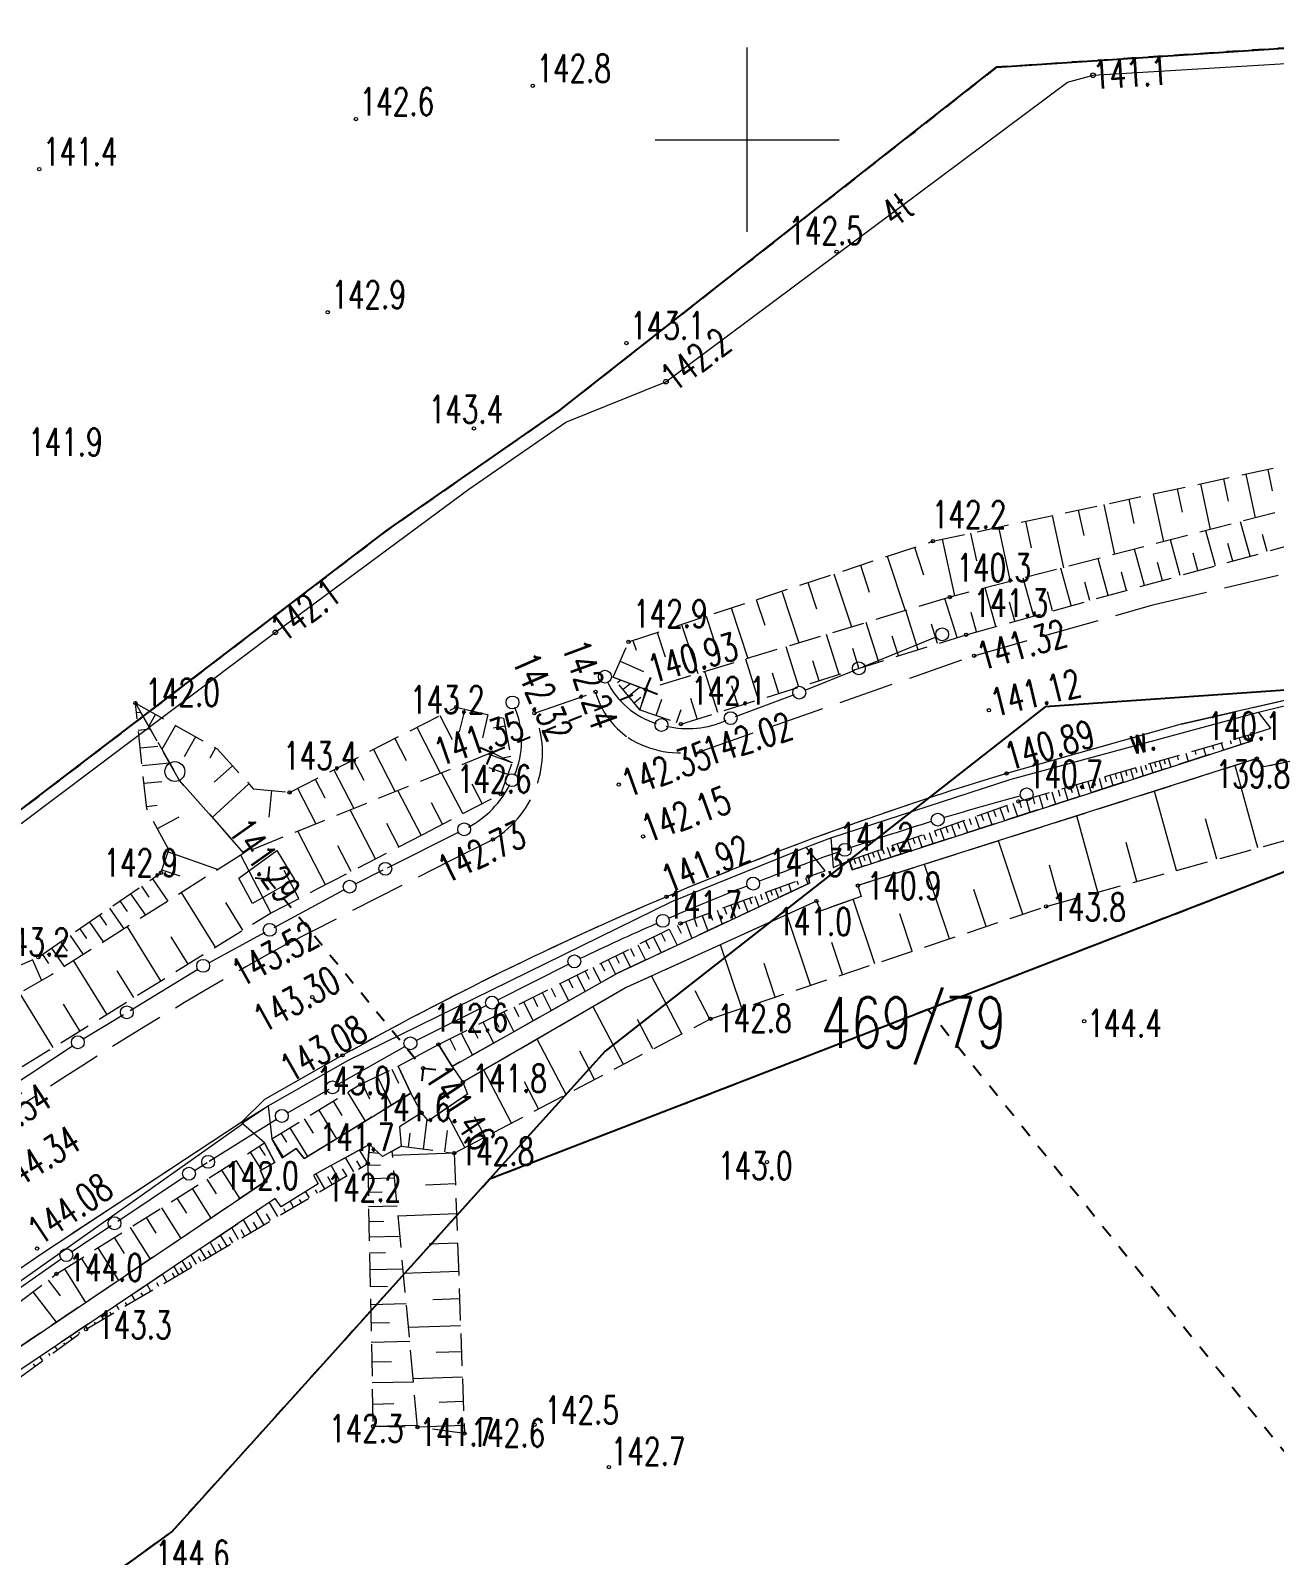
# Model space of a CAD drawing. Header units: metres. Extents: x 7583802 to 7586368, y 5958992 to 5960558.
# Drawn here: x 7585461.1 to 7585528.6, y 5960023.1 to 5960105.9 of the extents above; entities that cross this region are included whole.
import ezdxf
from ezdxf.enums import TextEntityAlignment as Align

# ---------------------------------------------------------------- set-up
doc = ezdxf.new("R2010")
doc.units = ezdxf.units.M
for name, pattern in [('1', [0]), ('2', [3, 2, -1]), ('3_1', [0]), ('3_BUBZ02', [2.45, 1.75, -0.7]), ('3_BUBZ02G', [2.45, 1.75, -0.7]), ('3_BUIB12_02', [0]), ('3_BUIB12_03', [0]), ('3_KTJZ01', [4, 3, -1]), ('3_PTRW02', [0]), ('4_1', [0]), ('4_SUPT_01', [0]), ('4_SUUS30_02', [0]), ('GUZ', [1.4, 0.7, -0.7])]:
    doc.linetypes.add(name, pattern=pattern)
doc.layers.get('0').update_dxf_attribs({"color": 250, "linetype": 'CONTINUOUS', "lineweight": 100})
for name, color, linetype, lineweight in [('1000_L_1', 7, '1', 18), ('BUBZ_L_1', 7, '3_BUBZ02', 18), ('BUIB_L_10', 7, '3_BUIB12_02', 18), ('BUIB_L_4', 7, 'CONTINUOUS', 25), ('DZIALKI-G_L_0', 7, '1', 25), ('DZIALKI_N_T_0', 7, 'CONTINUOUS', 25), ('KONTURY_L_0', 114, '2', 25), ('KTJZ_L_0', 7, '3_KTJZ01', 18), ('KTOK_L_0', 7, 'CONTINUOUS', 18), ('PTRW_E_T_0', 7, 'CONTINUOUS', 15), ('PTRW_L_1', 7, 'CONTINUOUS', 18), ('RTPW_T_0', 7, 'CONTINUOUS', 15), ('RTPW_T_1', 7, 'CONTINUOUS', 15), ('SUPT_E_T_0', 30, 'CONTINUOUS', 15), ('SUPT_L_0', 30, '4_SUPT_01', 18), ('SUTT_T_0', 30, 'CONTINUOUS', 18), ('SUUK_L_7', 7, '4_1', 18)]:
    doc.layers.add(name, color=color, linetype=linetype, lineweight=lineweight)
doc.styles.get("Standard").update_dxf_attribs({"font": 'Simplex.SHX', "width": 0.75})

# ---------------------------------------------------------------- blocks, each defined once
blk = doc.blocks.new('3_RTPW02')
at = {"linetype": 'CONTINUOUS'}
blk.add_circle((0, 0), 0.09, dxfattribs=at)
blk = doc.blocks.new('3_RTPW01')
at = {"linetype": 'CONTINUOUS'}
blk.add_circle((0, 0), 0.09, dxfattribs=at)
blk = doc.blocks.new('4_SUPS01_07')
at = {"linetype": 'CONTINUOUS'}
blk.add_circle((0, 0), 0.125, dxfattribs=at)

msp = doc.modelspace()

# ---------------------------------------------------------------- linework, layer by layer
at = {"layer": '1000_L_1', "linetype": '1'}
for p, q in [((7585500, 5960095), (7585500, 5960105)), ((7585495, 5960100), (7585505, 5960100))]:
    msp.add_line(p, q, dxfattribs=at)
at = {"layer": 'BUBZ_L_1', "linetype": '3_BUBZ02G'}
for p, q in [((7585510.09, 5960078.2), (7585530.66, 5960082.61)), ((7585511.89, 5960073.12), (7585531.57, 5960078.56)), ((7585493.56, 5960072.73), (7585510.09, 5960078.2)), ((7585492.72, 5960070.82), (7585493.56, 5960072.73)), ((7585496.41, 5960068.27), (7585511.89, 5960073.12)), ((7585494.17, 5960069.05), (7585492.72, 5960070.82)), ((7585467.4, 5960063.68), (7585466.79, 5960069.41)), ((7585466.79, 5960069.41), (7585471.22, 5960066.92)), ((7585475.16, 5960064.56), (7585484.21, 5960069.19)), ((7585484.21, 5960069.19), (7585486.78, 5960068.58)), ((7585486.78, 5960068.58), (7585487.24, 5960066.17)), ((7585494.17, 5960069.05), (7585496.41, 5960068.27)), ((7585514.73, 5960064.07), (7585527.41, 5960067.72)), ((7585471.22, 5960066.92), (7585473.19, 5960064.76)), ((7585486.62, 5960064.47), (7585487.24, 5960066.17)), ((7585473.19, 5960064.76), (7585475.16, 5960064.56)), ((7585482.388, 5960062.28), (7585486.62, 5960064.47)), ((7585468.61, 5960061.44), (7585467.4, 5960063.68)), ((7585505.55, 5960060.86), (7585514.73, 5960064.07)), ((7585516.23, 5960058.37), (7585534.66, 5960063.45)), ((7585476.699, 5960059.335), (7585482.388, 5960062.28)), ((7585468.17, 5960060.19), (7585468.61, 5960061.44)), ((7585461.52, 5960055.61), (7585468.17, 5960060.19)), ((7585474.12, 5960058), (7585476.699, 5960059.335)), ((7585496.38, 5960057.44), (7585503.34, 5960059.99)), ((7585456.48, 5960047.1), (7585474.12, 5960058)), ((7585498.02, 5960052.27), (7585516.23, 5960058.37)), ((7585483.24, 5960050.87), (7585496.38, 5960057.44)), ((7585452.91, 5960051.81), (7585461.52, 5960055.61)), ((7585484.1, 5960044.97), (7585498.02, 5960052.27)), ((7585479, 5960048.7), (7585481.06, 5960049.69)), ((7585474.19, 5960045.74), (7585479, 5960048.7)), ((7585462.5, 5960038.41), (7585473.8, 5960045.52)), ((7585479.49, 5960045.43), (7585479.4, 5960044.4)), ((7585481.21, 5960045.35), (7585484.1, 5960044.97)), ((7585464.11, 5960035.41), (7585479.4, 5960044.4)), ((7585479.4, 5960044.4), (7585479.69, 5960030.14)), ((7585484.1, 5960044.97), (7585484.65, 5960029.75)), ((7585446.67, 5960026.36), (7585462.5, 5960038.41)), ((7585448.45, 5960024), (7585464.11, 5960035.41))]:
    msp.add_line(p, q, dxfattribs=at)
at = {"layer": 'BUBZ_L_1', "linetype": '3_1'}
for p, q in [((7585527.073, 5960081.841), (7585527.583, 5960079.459)), ((7585528.263, 5960082.096), (7585528.513, 5960080.931)), ((7585523.342, 5960081.041), (7585523.615, 5960079.771)), ((7585524.613, 5960081.313), (7585525.146, 5960078.827)), ((7585525.856, 5960081.58), (7585526.117, 5960080.363)), ((7585519.364, 5960080.188), (7585519.945, 5960077.479)), ((7585520.719, 5960080.479), (7585521.003, 5960079.153)), ((7585522.045, 5960080.763), (7585522.601, 5960078.167)), ((7585515.121, 5960079.279), (7585515.431, 5960077.834)), ((7585516.566, 5960079.588), (7585517.172, 5960076.76)), ((7585517.98, 5960079.892), (7585518.277, 5960078.507)), ((7585527.305, 5960077.381), (7585526.788, 5960079.253)), ((7585512.137, 5960078.639), (7585512.46, 5960077.131)), ((7585513.645, 5960078.962), (7585514.278, 5960076.01)), ((7585525.426, 5960076.862), (7585524.9, 5960078.763)), ((7585528.233, 5960077.638), (7585527.977, 5960078.566)), ((7585509.087, 5960077.868), (7585509.581, 5960076.374)), ((7585510.596, 5960078.308), (7585511.256, 5960075.226)), ((7585521.576, 5960075.797), (7585521.033, 5960077.761)), ((7585523.516, 5960076.334), (7585522.982, 5960078.266)), ((7585524.475, 5960076.599), (7585524.21, 5960077.557)), ((7585526.369, 5960077.122), (7585526.108, 5960078.066)), ((7585506.153, 5960076.897), (7585506.635, 5960075.439)), ((7585507.611, 5960077.38), (7585508.587, 5960074.427)), ((7585517.601, 5960074.699), (7585517.041, 5960076.726)), ((7585519.605, 5960075.252), (7585519.053, 5960077.248)), ((7585522.55, 5960076.067), (7585522.281, 5960077.041)), ((7585503.29, 5960075.95), (7585503.761, 5960074.527)), ((7585504.712, 5960076.421), (7585505.666, 5960073.54)), ((7585515.566, 5960074.136), (7585514.997, 5960076.196)), ((7585518.607, 5960074.977), (7585518.329, 5960075.982)), ((7585520.594, 5960075.526), (7585520.321, 5960076.516)), ((7585500.497, 5960075.026), (7585500.956, 5960073.638)), ((7585501.885, 5960075.485), (7585502.815, 5960072.675)), ((7585511.401, 5960072.967), (7585510.739, 5960075.081)), ((7585513.498, 5960073.564), (7585512.919, 5960075.658)), ((7585516.588, 5960074.419), (7585516.305, 5960075.44)), ((7585499.126, 5960074.572), (7585500.033, 5960071.83)), ((7585509.283, 5960072.303), (7585508.614, 5960074.436)), ((7585512.451, 5960073.275), (7585512.16, 5960074.33)), ((7585514.536, 5960073.851), (7585514.249, 5960074.89)), ((7585496.435, 5960073.681), (7585497.32, 5960071.006)), ((7585497.772, 5960074.124), (7585498.22, 5960072.77)), ((7585507.145, 5960071.633), (7585506.471, 5960073.785)), ((7585510.344, 5960072.636), (7585510.012, 5960073.697)), ((7585493.797, 5960072.808), (7585493.973, 5960072.276)), ((7585495.113, 5960073.244), (7585495.551, 5960071.923)), ((7585504.989, 5960070.958), (7585504.309, 5960073.128)), ((7585508.216, 5960071.969), (7585507.881, 5960073.04)), ((7585500.619, 5960069.589), (7585499.927, 5960071.798)), ((7585502.814, 5960070.276), (7585502.128, 5960072.466)), ((7585506.07, 5960071.296), (7585505.731, 5960072.377)), ((7585493.102, 5960071.689), (7585494.372, 5960071.131)), ((7585498.405, 5960068.895), (7585497.707, 5960071.124)), ((7585501.719, 5960069.933), (7585501.374, 5960071.033)), ((7585503.904, 5960070.618), (7585503.562, 5960071.708)), ((7585492.963, 5960070.523), (7585493.135, 5960070.664)), ((7585493.265, 5960070.155), (7585493.633, 5960070.457)), ((7585493.566, 5960069.787), (7585494.164, 5960070.276)), ((7585494.18, 5960069.046), (7585494.572, 5960070.172)), ((7585499.515, 5960069.243), (7585499.167, 5960070.352)), ((7585493.868, 5960069.418), (7585494.237, 5960069.72)), ((7585495.066, 5960068.738), (7585495.374, 5960069.624)), ((7585497.291, 5960068.546), (7585496.94, 5960069.665)), ((7585466.845, 5960068.893), (7585467.071, 5960068.917)), ((7585467.875, 5960068.8), (7585467.509, 5960068.147)), ((7585483.322, 5960068.736), (7585483.989, 5960067.431)), ((7585484.665, 5960069.082), (7585484.372, 5960067.847)), ((7585485.93, 5960068.782), (7585485.63, 5960067.517)), ((7585496.174, 5960068.352), (7585496.423, 5960069.065)), ((7585466.947, 5960067.932), (7585467.592, 5960068.001)), ((7585468.961, 5960068.19), (7585468.227, 5960066.885)), ((7585470.046, 5960067.58), (7585469.436, 5960066.494)), ((7585482.069, 5960068.095), (7585483.351, 5960065.589)), ((7585486.86, 5960068.161), (7585486.213, 5960068.038)), ((7585527.188, 5960067.656), (7585527.237, 5960067.486)), ((7585467.05, 5960066.971), (7585468.01, 5960067.074)), ((7585471.132, 5960066.97), (7585470.823, 5960066.421)), ((7585479.72, 5960066.893), (7585480.896, 5960064.594)), ((7585480.869, 5960067.481), (7585481.483, 5960066.281)), ((7585524.305, 5960066.826), (7585524.367, 5960066.611)), ((7585524.786, 5960066.965), (7585524.905, 5960066.549)), ((7585525.266, 5960067.103), (7585525.324, 5960066.903)), ((7585525.747, 5960067.241), (7585525.857, 5960066.856)), ((7585526.227, 5960067.379), (7585526.28, 5960067.195)), ((7585526.708, 5960067.518), (7585526.81, 5960067.163)), ((7585467.152, 5960066.011), (7585468.634, 5960066.169)), ((7585472.051, 5960066.009), (7585471.06, 5960065.106)), ((7585478.619, 5960066.33), (7585479.182, 5960065.229)), ((7585487.24, 5960066.17), (7585485.947, 5960066.642)), ((7585487.176, 5960066.504), (7585486.738, 5960066.421)), ((7585521.355, 5960065.977), (7585521.505, 5960065.454)), ((7585521.616, 5960066.052), (7585521.69, 5960065.795)), ((7585521.874, 5960066.126), (7585522.02, 5960065.62)), ((7585522.127, 5960066.199), (7585522.199, 5960065.95)), ((7585522.377, 5960066.271), (7585522.518, 5960065.78)), ((7585522.622, 5960066.342), (7585522.692, 5960066.1)), ((7585522.864, 5960066.411), (7585523.001, 5960065.936)), ((7585523.344, 5960066.55), (7585523.41, 5960066.319)), ((7585523.825, 5960066.688), (7585523.953, 5960066.243)), ((7585527.736, 5960061.542), (7585526.503, 5960066.016)), ((7585467.254, 5960065.05), (7585468.215, 5960065.153)), ((7585476.555, 5960065.274), (7585477.071, 5960064.264)), ((7585477.565, 5960065.79), (7585478.644, 5960063.681)), ((7585484.561, 5960063.404), (7585483.416, 5960065.616)), ((7585487.004, 5960065.523), (7585486, 5960065.89)), ((7585518.497, 5960065.154), (7585518.674, 5960064.541)), ((7585518.804, 5960065.243), (7585518.891, 5960064.941)), ((7585519.106, 5960065.33), (7585519.277, 5960064.736)), ((7585519.403, 5960065.415), (7585519.487, 5960065.123)), ((7585519.695, 5960065.499), (7585519.861, 5960064.924)), ((7585519.983, 5960065.582), (7585520.064, 5960065.299)), ((7585520.266, 5960065.664), (7585520.426, 5960065.106)), ((7585520.545, 5960065.744), (7585520.624, 5960065.469)), ((7585520.819, 5960065.823), (7585520.974, 5960065.283)), ((7585521.089, 5960065.9), (7585521.165, 5960065.635)), ((7585472.954, 5960065.019), (7585470.958, 5960063.198)), ((7585474.185, 5960064.659), (7585474.038, 5960063.207)), ((7585475.587, 5960064.779), (7585476.577, 5960062.844)), ((7585482.298, 5960062.233), (7585481.045, 5960064.655)), ((7585485.618, 5960063.951), (7585485.071, 5960065.008)), ((7585486.638, 5960064.519), (7585486.512, 5960064.565)), ((7585515.507, 5960064.294), (7585515.609, 5960063.94)), ((7585515.861, 5960064.396), (7585516.061, 5960063.699)), ((7585516.209, 5960064.496), (7585516.308, 5960064.153)), ((7585516.552, 5960064.594), (7585516.746, 5960063.92)), ((7585516.889, 5960064.691), (7585516.985, 5960064.36)), ((7585517.221, 5960064.787), (7585517.409, 5960064.134)), ((7585517.548, 5960064.881), (7585517.64, 5960064.56)), ((7585517.869, 5960064.974), (7585518.051, 5960064.341)), ((7585518.186, 5960065.065), (7585518.275, 5960064.753)), ((7585523.306, 5960060.32), (7585522.12, 5960064.621)), ((7585467.388, 5960063.795), (7585467.97, 5960063.857)), ((7585479.82, 5960060.951), (7585478.448, 5960063.602)), ((7585483.455, 5960062.832), (7585482.856, 5960063.989)), ((7585513.046, 5960063.481), (7585513.283, 5960062.804)), ((7585513.385, 5960063.6), (7585513.505, 5960063.257)), ((7585513.728, 5960063.72), (7585513.971, 5960063.025)), ((7585514.075, 5960063.841), (7585514.198, 5960063.49)), ((7585514.426, 5960063.964), (7585514.675, 5960063.252)), ((7585514.783, 5960064.085), (7585514.888, 5960063.72)), ((7585515.148, 5960064.19), (7585515.355, 5960063.472)), ((7585467.986, 5960062.596), (7585469.172, 5960063.236)), ((7585481.087, 5960061.606), (7585480.432, 5960062.873)), ((7585510.788, 5960062.692), (7585510.897, 5960062.381)), ((7585511.099, 5960062.8), (7585511.319, 5960062.171)), ((7585511.414, 5960062.91), (7585511.525, 5960062.592)), ((7585511.732, 5960063.022), (7585511.958, 5960062.377)), ((7585512.055, 5960063.135), (7585512.169, 5960062.808)), ((7585512.381, 5960063.249), (7585512.612, 5960062.588)), ((7585512.712, 5960063.364), (7585512.829, 5960063.03)), ((7585519.047, 5960059.146), (7585517.907, 5960063.281)), ((7585525.499, 5960060.925), (7585524.895, 5960063.118)), ((7585477.107, 5960059.546), (7585475.605, 5960062.45)), ((7585508.434, 5960061.868), (7585508.532, 5960061.586)), ((7585508.715, 5960061.967), (7585508.915, 5960061.396)), ((7585509.001, 5960062.067), (7585509.102, 5960061.778)), ((7585509.29, 5960062.168), (7585509.494, 5960061.583)), ((7585509.582, 5960062.27), (7585509.686, 5960061.974)), ((7585509.878, 5960062.373), (7585510.088, 5960061.774)), ((7585510.178, 5960062.478), (7585510.284, 5960062.175)), ((7585510.481, 5960062.584), (7585510.696, 5960061.97)), ((7585514.973, 5960057.949), (7585513.641, 5960061.924)), ((7585521.155, 5960059.728), (7585520.574, 5960061.836)), ((7585468.571, 5960061.328), (7585471.273, 5960060.377)), ((7585474.137, 5960058.009), (7585472.507, 5960061.157)), ((7585478.495, 5960060.264), (7585477.777, 5960061.652)), ((7585505.796, 5960060.946), (7585505.884, 5960060.697)), ((7585506.046, 5960061.033), (7585506.222, 5960060.528)), ((7585506.298, 5960061.122), (7585506.388, 5960060.866)), ((7585506.554, 5960061.211), (7585506.735, 5960060.694)), ((7585506.813, 5960061.302), (7585506.904, 5960061.04)), ((7585507.075, 5960061.393), (7585507.26, 5960060.863)), ((7585507.34, 5960061.486), (7585507.434, 5960061.217)), ((7585507.608, 5960061.58), (7585507.798, 5960061.036)), ((7585507.88, 5960061.675), (7585507.976, 5960061.4)), ((7585508.155, 5960061.771), (7585508.35, 5960061.214)), ((7585468.23, 5960060.359), (7585469.198, 5960060.018)), ((7585475.656, 5960058.795), (7585474.87, 5960060.314)), ((7585505.55, 5960060.86), (7585505.722, 5960060.367)), ((7585510.983, 5960056.612), (7585509.63, 5960060.648)), ((7585516.979, 5960058.577), (7585516.42, 5960060.604)), ((7585467.111, 5960059.461), (7585467.523, 5960058.863)), ((7585467.709, 5960059.872), (7585468.548, 5960058.654)), ((7585501.524, 5960059.325), (7585501.704, 5960058.835)), ((7585501.769, 5960059.414), (7585501.855, 5960059.18)), ((7585502.239, 5960059.586), (7585502.395, 5960059.159)), ((7585502.708, 5960059.758), (7585502.779, 5960059.565)), ((7585503.177, 5960059.93), (7585503.304, 5960059.585)), ((7585465.951, 5960058.662), (7585466.347, 5960058.087)), ((7585466.525, 5960059.057), (7585467.332, 5960057.886)), ((7585471.134, 5960056.155), (7585469.297, 5960059.128)), ((7585472.628, 5960057.078), (7585471.705, 5960058.572)), ((7585499.468, 5960058.571), (7585499.59, 5960058.237)), ((7585499.802, 5960058.694), (7585500.037, 5960058.054)), ((7585500.122, 5960058.811), (7585500.234, 5960058.505)), ((7585500.428, 5960058.923), (7585500.642, 5960058.338)), ((7585500.72, 5960059.03), (7585500.823, 5960058.75)), ((7585501, 5960059.133), (7585501.197, 5960058.597)), ((7585501.268, 5960059.231), (7585501.362, 5960058.975)), ((7585506.931, 5960055.255), (7585505.758, 5960058.755)), ((7585512.985, 5960057.283), (7585512.315, 5960059.286)), ((7585464.835, 5960057.893), (7585465.215, 5960057.34)), ((7585465.387, 5960058.274), (7585466.164, 5960057.147)), ((7585497.117, 5960057.71), (7585497.277, 5960057.273)), ((7585497.553, 5960057.87), (7585497.859, 5960057.035)), ((7585497.971, 5960058.023), (7585498.117, 5960057.623)), ((7585498.371, 5960058.169), (7585498.651, 5960057.405)), ((7585498.753, 5960058.309), (7585498.887, 5960057.944)), ((7585499.118, 5960058.443), (7585499.374, 5960057.744)), ((7585503.45, 5960054.089), (7585502.162, 5960057.933)), ((7585508.964, 5960055.936), (7585508.283, 5960057.97)), ((7585463.762, 5960057.154), (7585464.128, 5960056.622)), ((7585464.293, 5960057.52), (7585465.039, 5960056.436)), ((7585468.169, 5960054.323), (7585466.351, 5960057.265)), ((7585495.336, 5960056.918), (7585495.551, 5960056.486)), ((7585495.767, 5960057.134), (7585496.204, 5960056.259)), ((7585496.204, 5960057.352), (7585496.426, 5960056.909)), ((7585496.66, 5960057.543), (7585496.995, 5960056.63)), ((7585462.228, 5960056.098), (7585462.919, 5960055.095)), ((7585462.729, 5960056.443), (7585463.081, 5960055.932)), ((7585463.24, 5960056.795), (7585463.958, 5960055.753)), ((7585469.648, 5960055.237), (7585468.734, 5960056.715)), ((7585493.663, 5960056.082), (7585493.868, 5960055.672)), ((7585494.073, 5960056.287), (7585494.489, 5960055.456)), ((7585494.489, 5960056.494), (7585494.699, 5960056.074)), ((7585494.909, 5960056.705), (7585495.336, 5960055.853)), ((7585499.706, 5960052.835), (7585498.549, 5960056.289)), ((7585505.181, 5960054.669), (7585504.601, 5960056.4)), ((7585461.201, 5960055.469), (7585461.695, 5960054.349)), ((7585461.737, 5960055.759), (7585462.075, 5960055.268)), ((7585465.234, 5960052.509), (7585463.435, 5960055.422)), ((7585492.051, 5960055.276), (7585492.255, 5960054.867)), ((7585492.46, 5960055.48), (7585492.859, 5960054.683)), ((7585492.859, 5960055.679), (7585493.058, 5960055.28)), ((7585493.258, 5960055.879), (7585493.663, 5960055.069)), ((7585501.528, 5960053.445), (7585500.918, 5960055.267)), ((7585466.698, 5960053.414), (7585465.793, 5960054.877)), ((7585490.307, 5960054.403), (7585490.533, 5960053.951)), ((7585490.76, 5960054.63), (7585491.201, 5960053.747)), ((7585491.201, 5960054.851), (7585491.416, 5960054.42)), ((7585491.632, 5960055.066), (7585492.051, 5960054.227)), ((7585496.455, 5960051.449), (7585494.81, 5960054.588)), ((7585462.325, 5960050.712), (7585460.505, 5960053.657)), ((7585488.877, 5960053.689), (7585489.366, 5960052.711)), ((7585489.366, 5960053.933), (7585489.604, 5960053.456)), ((7585489.842, 5960054.171), (7585490.307, 5960053.242)), ((7585497.982, 5960052.25), (7585497.181, 5960053.776)), ((7585463.778, 5960051.61), (7585462.88, 5960053.063)), ((7585487.333, 5960052.917), (7585487.597, 5960052.389)), ((7585487.861, 5960053.181), (7585488.376, 5960052.152)), ((7585488.376, 5960053.438), (7585488.626, 5960052.936)), ((7585493.284, 5960049.787), (7585491.64, 5960052.922)), ((7585485.667, 5960052.083), (7585486.237, 5960050.944)), ((7585486.237, 5960052.368), (7585486.514, 5960051.813)), ((7585486.792, 5960052.646), (7585487.333, 5960051.563)), ((7585494.886, 5960050.627), (7585494.046, 5960052.228)), ((7585483.868, 5960051.184), (7585484.176, 5960050.569)), ((7585484.483, 5960051.492), (7585485.083, 5960050.292)), ((7585485.083, 5960051.791), (7585485.375, 5960051.207)), ((7585490.183, 5960048.16), (7585488.608, 5960051.163)), ((7585491.717, 5960048.964), (7585490.912, 5960050.499)), ((7585480.71, 5960049.522), (7585481.069, 5960048.775)), ((7585487.212, 5960046.602), (7585485.704, 5960049.478)), ((7585479.093, 5960048.745), (7585479.492, 5960047.916)), ((7585479.923, 5960049.144), (7585480.679, 5960047.57)), ((7585488.681, 5960047.373), (7585487.911, 5960048.842)), ((7585477.522, 5960047.79), (7585478.004, 5960047.007)), ((7585478.305, 5960048.272), (7585479.269, 5960046.705)), ((7585476.74, 5960047.309), (7585477.702, 5960045.744)), ((7585484.676, 5960045.272), (7585483.723, 5960047.09)), ((7585485.774, 5960045.848), (7585485.198, 5960046.946)), ((7585474.688, 5960046.046), (7585474.989, 5960045.557)), ((7585475.177, 5960046.347), (7585476.138, 5960044.785)), ((7585475.958, 5960046.828), (7585476.439, 5960046.046)), ((7585481.612, 5960045.297), (7585481.712, 5960046.06)), ((7585482.422, 5960045.191), (7585482.636, 5960046.812)), ((7585483.584, 5960045.038), (7585483.736, 5960046.199)), ((7585473.511, 5960045.338), (7585473.825, 5960044.839)), ((7585474.19, 5960045.74), (7585474.802, 5960044.745)), ((7585479.488, 5960045.404), (7585479.522, 5960045.401)), ((7585472.251, 5960044.545), (7585472.736, 5960043.774)), ((7585473.022, 5960045.03), (7585473.637, 5960044.053)), ((7585478.651, 5960043.96), (7585478.199, 5960044.727)), ((7585479.028, 5960044.182), (7585478.806, 5960044.559)), ((7585479.4, 5960044.4), (7585478.963, 5960045.143)), ((7585479.454, 5960045.019), (7585480.006, 5960044.971)), ((7585484.1, 5960044.97), (7585480.751, 5960044.849)), ((7585471.468, 5960044.053), (7585472.453, 5960042.487)), ((7585477.077, 5960043.034), (7585476.595, 5960043.854)), ((7585477.48, 5960043.271), (7585477.243, 5960043.674)), ((7585477.877, 5960043.504), (7585477.41, 5960044.298)), ((7585478.267, 5960043.734), (7585478.038, 5960044.124)), ((7585479.402, 5960044.324), (7585480.099, 5960044.338)), ((7585479.416, 5960043.6), (7585480.864, 5960043.63)), ((7585469.865, 5960043.044), (7585470.881, 5960041.429)), ((7585470.673, 5960043.552), (7585471.173, 5960042.757)), ((7585476.236, 5960042.54), (7585476.032, 5960042.888)), ((7585476.667, 5960042.793), (7585476.562, 5960042.973)), ((7585479.432, 5960042.85), (7585480.182, 5960042.865)), ((7585484.161, 5960043.296), (7585482.533, 5960043.237)), ((7585468.212, 5960042.004), (7585469.26, 5960040.339)), ((7585469.045, 5960042.528), (7585469.561, 5960041.708)), ((7585474.512, 5960041.526), (7585474.064, 5960042.288)), ((7585474.943, 5960041.78), (7585474.85, 5960041.938)), ((7585475.374, 5960042.033), (7585475.182, 5960042.36)), ((7585475.805, 5960042.286), (7585475.706, 5960042.455)), ((7585479.447, 5960042.071), (7585481.004, 5960042.103)), ((7585467.367, 5960041.472), (7585467.899, 5960040.626)), ((7585473.055, 5960040.67), (7585472.659, 5960041.344)), ((7585473.403, 5960040.874), (7585473.199, 5960041.222)), ((7585473.762, 5960041.085), (7585473.34, 5960041.802)), ((7585474.131, 5960041.302), (7585473.914, 5960041.672)), ((7585479.464, 5960041.264), (7585480.271, 5960041.281)), ((7585484.219, 5960041.668), (7585481.055, 5960041.554)), ((7585465.635, 5960040.383), (7585466.184, 5960039.511)), ((7585466.508, 5960040.932), (7585467.589, 5960039.214)), ((7585471.765, 5960039.911), (7585471.413, 5960040.509)), ((7585472.073, 5960040.092), (7585471.892, 5960040.4)), ((7585472.391, 5960040.279), (7585472.017, 5960040.914)), ((7585472.718, 5960040.471), (7585472.525, 5960040.799)), ((7585479.481, 5960040.427), (7585481.155, 5960040.461)), ((7585464.75, 5960039.825), (7585465.864, 5960038.054)), ((7585470.1, 5960038.932), (7585469.807, 5960039.43)), ((7585470.622, 5960039.239), (7585470.31, 5960039.768)), ((7585470.894, 5960039.399), (7585470.734, 5960039.672)), ((7585471.176, 5960039.564), (7585470.845, 5960040.127)), ((7585471.466, 5960039.735), (7585471.295, 5960040.025)), ((7585479.498, 5960039.559), (7585480.367, 5960039.576)), ((7585484.277, 5960040.086), (7585482.738, 5960040.03)), ((7585462.936, 5960038.684), (7585464.086, 5960036.857)), ((7585463.85, 5960039.259), (7585464.416, 5960038.36)), ((7585469.147, 5960038.371), (7585468.887, 5960038.813)), ((7585469.374, 5960038.505), (7585469.24, 5960038.733)), ((7585469.609, 5960038.643), (7585469.333, 5960039.112)), ((7585469.851, 5960038.785), (7585469.708, 5960039.027)), ((7585470.357, 5960039.083), (7585470.206, 5960039.34)), ((7585479.517, 5960038.658), (7585481.318, 5960038.695)), ((7585462.057, 5960038.073), (7585462.706, 5960037.219)), ((7585467.633, 5960037.481), (7585467.426, 5960037.832)), ((7585468.064, 5960037.735), (7585467.953, 5960037.923)), ((7585468.495, 5960037.988), (7585468.258, 5960038.391)), ((7585468.926, 5960038.242), (7585468.8, 5960038.456)), ((7585484.332, 5960038.547), (7585481.341, 5960038.439)), ((7585461.228, 5960037.441), (7585462.49, 5960035.783)), ((7585466.771, 5960036.974), (7585466.595, 5960037.274)), ((7585467.202, 5960037.228), (7585467.106, 5960037.391)), ((7585479.536, 5960037.724), (7585480.47, 5960037.743)), ((7585484.386, 5960037.052), (7585482.932, 5960036.999)), ((7585465.047, 5960035.961), (7585464.931, 5960036.158)), ((7585465.478, 5960036.214), (7585465.412, 5960036.325)), ((7585465.909, 5960036.468), (7585465.763, 5960036.716)), ((7585466.34, 5960036.721), (7585466.259, 5960036.858)), ((7585479.555, 5960036.755), (7585481.493, 5960036.795)), ((7585464.185, 5960035.454), (7585464.099, 5960035.599)), ((7585464.616, 5960035.707), (7585464.565, 5960035.793)), ((7585479.576, 5960035.751), (7585480.58, 5960035.771)), ((7585484.439, 5960035.598), (7585481.612, 5960035.496)), ((7585462.564, 5960034.283), (7585462.424, 5960034.475)), ((7585462.968, 5960034.578), (7585462.904, 5960034.666)), ((7585463.372, 5960034.872), (7585463.255, 5960035.032)), ((7585463.776, 5960035.167), (7585463.723, 5960035.239)), ((7585479.597, 5960034.709), (7585481.681, 5960034.751)), ((7585461.755, 5960033.694), (7585461.593, 5960033.917)), ((7585462.159, 5960033.989), (7585462.084, 5960034.092)), ((7585479.619, 5960033.628), (7585480.7, 5960033.65)), ((7585484.49, 5960034.185), (7585483.116, 5960034.135)), ((7585461.351, 5960033.4), (7585461.264, 5960033.519)), ((7585484.539, 5960032.811), (7585481.868, 5960032.715)), ((7585479.642, 5960032.508), (7585481.883, 5960032.553)), ((7585479.665, 5960031.345), (7585480.828, 5960031.369)), ((7585484.588, 5960031.476), (7585483.289, 5960031.429)), ((7585479.69, 5960030.14), (7585482.101, 5960030.189)), ((7585484.635, 5960030.178), (7585482.132, 5960030.087))]:
    msp.add_line(p, q, dxfattribs=at)
at = {"layer": 'BUBZ_L_1', "linetype": '3_BUBZ02'}
for p, q in [((7585531.02, 5960080.35), (7585511, 5960075.16)), ((7585531.02, 5960080.35), (7585511, 5960075.16)), ((7585511, 5960075.16), (7585494.5, 5960070.15)), ((7585511, 5960075.16), (7585494.5, 5960070.15)), ((7585492.72, 5960070.82), (7585494.5, 5960070.15)), ((7585494.5, 5960070.15), (7585492.72, 5960070.82)), ((7585494.5, 5960070.15), (7585494.17, 5960069.05)), ((7585494.5, 5960070.15), (7585494.17, 5960069.05)), ((7585466.79, 5960069.41), (7585469.18, 5960065.21)), ((7585469.18, 5960065.21), (7585466.79, 5960069.41)), ((7585527.41, 5960067.72), (7585527.42, 5960067.36)), ((7585527.42, 5960067.36), (7585505.7, 5960060.36)), ((7585486.14, 5960066.72), (7585472.67, 5960061.26)), ((7585486.14, 5960066.72), (7585472.67, 5960061.26)), ((7585487.24, 5960066.17), (7585486.14, 5960066.72)), ((7585487.24, 5960066.17), (7585486.14, 5960066.72)), ((7585527.68, 5960066.39), (7585506.02, 5960059.5)), ((7585528.06, 5960065.94), (7585527.68, 5960066.39)), ((7585530.09, 5960066.36), (7585528.06, 5960065.94)), ((7585469.18, 5960065.21), (7585472.67, 5960061.26)), ((7585472.67, 5960061.26), (7585469.18, 5960065.21)), ((7585472.67, 5960061.26), (7585462.23, 5960054.66)), ((7585472.67, 5960061.26), (7585462.23, 5960054.66)), ((7585505.7, 5960060.36), (7585505.55, 5960060.86)), ((7585503.38, 5960059.62), (7585492.96, 5960054.74)), ((7585503.34, 5960059.99), (7585503.38, 5960059.62)), ((7585506.02, 5960059.5), (7585506.19, 5960058.91)), ((7585503.76, 5960058.66), (7585493.43, 5960053.96)), ((7585504.02, 5960058.13), (7585503.76, 5960058.66)), ((7585506.19, 5960058.91), (7585504.02, 5960058.13)), ((7585462.23, 5960054.66), (7585454.3, 5960050.05)), ((7585462.23, 5960054.66), (7585454.3, 5960050.05)), ((7585492.96, 5960054.74), (7585483.98, 5960049.67)), ((7585493.43, 5960053.96), (7585484.57, 5960048.82)), ((7585483.98, 5960049.67), (7585483.24, 5960050.87)), ((7585481.06, 5960049.69), (7585481.74, 5960048.22)), ((7585484.57, 5960048.82), (7585484.82, 5960048.18)), ((7585481.74, 5960048.22), (7585475.95, 5960044.67)), ((7585484.82, 5960048.18), (7585482.71, 5960046.73)), ((7585482.33, 5960047.15), (7585481.13, 5960046.39)), ((7585482.71, 5960046.73), (7585482.33, 5960047.15)), ((7585481.13, 5960046.39), (7585481.21, 5960045.35)), ((7585473.8, 5960045.52), (7585474.35, 5960044.46)), ((7585474.75, 5960044.71), (7585474.19, 5960045.74)), ((7585475.52, 5960045.22), (7585474.75, 5960044.71)), ((7585475.95, 5960044.67), (7585475.52, 5960045.22)), ((7585479.49, 5960045.43), (7585476.46, 5960043.78)), ((7585479.4, 5960044.4), (7585479.49, 5960045.43)), ((7585480.21, 5960044.79), (7585479.49, 5960045.43)), ((7585480.73, 5960045.08), (7585481.21, 5960045.35)), ((7585481.21, 5960045.35), (7585484.1, 5960044.97)), ((7585474.35, 5960044.46), (7585473.58, 5960044.02)), ((7585480.73, 5960045.08), (7585480.21, 5960044.79)), ((7585482.11, 5960030.09), (7585480.73, 5960045.08)), ((7585482.11, 5960030.09), (7585480.73, 5960045.08)), ((7585473.58, 5960044.02), (7585473.84, 5960043.42)), ((7585476.46, 5960043.78), (7585476.71, 5960043.31)), ((7585473.84, 5960043.42), (7585445.23, 5960024.17)), ((7585476.71, 5960043.31), (7585474.7, 5960042.06)), ((7585474.38, 5960042.5), (7585445.91, 5960023.39)), ((7585474.7, 5960042.06), (7585474.38, 5960042.5)), ((7585479.69, 5960030.14), (7585482.11, 5960030.09)), ((7585484.65, 5960029.75), (7585482.11, 5960030.09))]:
    msp.add_line(p, q, dxfattribs=at)
at = {"layer": 'BUBZ_L_1', "linetype": '3_1'}
for p in [(7585492.72, 5960070.82), (7585466.79, 5960069.41), (7585494.17, 5960069.05), (7585483.24, 5960050.87)]:
    msp.add_point(p, dxfattribs=at)
at = {"layer": 'BUIB_L_10', "linetype": '3_BUIB12_03'}
for p, q in [((7585527.76, 5960068.91), (7585529.15, 5960069.25)), ((7585528.44, 5960068.04), (7585527.76, 5960068.91)), ((7585527.41, 5960067.72), (7585528.44, 5960068.04)), ((7585527.42, 5960067.36), (7585527.41, 5960067.72)), ((7585505.7, 5960060.36), (7585527.42, 5960067.36)), ((7585527.68, 5960066.39), (7585506.02, 5960059.5)), ((7585528.06, 5960065.94), (7585527.68, 5960066.39)), ((7585530.09, 5960066.36), (7585528.06, 5960065.94)), ((7585503.2, 5960061.59), (7585504.54, 5960062.09)), ((7585504.54, 5960062.09), (7585504.68, 5960060.48)), ((7585472.41, 5960059.9), (7585474.46, 5960061.4)), ((7585474.46, 5960061.4), (7585475.42, 5960059.82)), ((7585504.23, 5960060.3), (7585503.2, 5960061.59)), ((7585503.34, 5960059.99), (7585504.23, 5960060.3)), ((7585504.68, 5960060.48), (7585505.55, 5960060.86)), ((7585505.55, 5960060.86), (7585505.7, 5960060.36)), ((7585473.14, 5960058.52), (7585472.41, 5960059.9)), ((7585475.42, 5960059.82), (7585473.14, 5960058.52)), ((7585492.96, 5960054.74), (7585503.38, 5960059.62)), ((7585503.38, 5960059.62), (7585503.34, 5960059.99)), ((7585506.02, 5960059.5), (7585506.19, 5960058.91)), ((7585503.76, 5960058.66), (7585493.43, 5960053.96)), ((7585504.02, 5960058.13), (7585503.76, 5960058.66)), ((7585506.19, 5960058.91), (7585504.02, 5960058.13)), ((7585483.98, 5960049.67), (7585492.96, 5960054.74)), ((7585493.43, 5960053.96), (7585484.57, 5960048.82)), ((7585481.06, 5960049.69), (7585483.24, 5960050.87)), ((7585481.06, 5960049.69), (7585483.24, 5960050.87)), ((7585483.24, 5960050.87), (7585483.98, 5960049.67)), ((7585483.24, 5960050.87), (7585483.98, 5960049.67)), ((7585481.74, 5960048.22), (7585481.06, 5960049.69)), ((7585481.74, 5960048.22), (7585481.06, 5960049.69)), ((7585483.98, 5960049.67), (7585484.57, 5960048.82)), ((7585484.57, 5960048.82), (7585484.82, 5960048.18)), ((7585484.57, 5960048.82), (7585484.82, 5960048.18)), ((7585475.95, 5960044.67), (7585481.74, 5960048.22)), ((7585482.33, 5960047.15), (7585481.74, 5960048.22)), ((7585484.82, 5960048.18), (7585482.71, 5960046.73)), ((7585484.82, 5960048.18), (7585482.71, 5960046.73)), ((7585472.53, 5960046.63), (7585474, 5960047.54)), ((7585474, 5960047.54), (7585474.19, 5960045.74)), ((7585482.33, 5960047.15), (7585481.13, 5960046.39)), ((7585482.71, 5960046.73), (7585482.33, 5960047.15)), ((7585482.71, 5960046.73), (7585482.33, 5960047.15)), ((7585473.8, 5960045.52), (7585472.53, 5960046.63)), ((7585481.13, 5960046.39), (7585481.21, 5960045.35)), ((7585474.35, 5960044.46), (7585473.8, 5960045.52)), ((7585474.19, 5960045.74), (7585474.75, 5960044.71)), ((7585474.75, 5960044.71), (7585475.52, 5960045.22)), ((7585475.52, 5960045.22), (7585475.95, 5960044.67)), ((7585479.49, 5960045.43), (7585476.46, 5960043.78)), ((7585480.21, 5960044.79), (7585479.49, 5960045.43)), ((7585481.21, 5960045.35), (7585480.21, 5960044.79)), ((7585473.58, 5960044.02), (7585474.35, 5960044.46)), ((7585473.84, 5960043.42), (7585473.58, 5960044.02)), ((7585476.46, 5960043.78), (7585476.71, 5960043.31)), ((7585445.23, 5960024.17), (7585473.84, 5960043.42)), ((7585476.71, 5960043.31), (7585474.7, 5960042.06)), ((7585474.38, 5960042.5), (7585445.91, 5960023.39)), ((7585474.7, 5960042.06), (7585474.38, 5960042.5))]:
    msp.add_line(p, q, dxfattribs=at)
at = {"layer": 'BUIB_L_4', "linetype": '3_1'}
for p, q in [((7585494.5, 5960070.15), (7585494.767, 5960070.789)), ((7585494.5, 5960070.15), (7585495.139, 5960069.883)), ((7585491.713, 5960069.007), (7585492.41, 5960069.293)), ((7585493.107, 5960069.578), (7585493.803, 5960069.864)), ((7585490.32, 5960068.435), (7585491.017, 5960068.721)), ((7585487.533, 5960067.292), (7585488.23, 5960067.578)), ((7585488.927, 5960067.863), (7585489.623, 5960068.149)), ((7585485.501, 5960066.987), (7585486.14, 5960066.72)), ((7585486.14, 5960066.72), (7585486.837, 5960067.006)), ((7585485.873, 5960066.081), (7585486.14, 5960066.72)), ((7585474.048, 5960060.54), (7585473.98, 5960059.85)), ((7585473.29, 5960059.918), (7585473.98, 5960059.85)), ((7585473.98, 5960059.85), (7585474.402, 5960059.336)), ((7585474.823, 5960058.823), (7585475.245, 5960058.309)), ((7585475.666, 5960057.796), (7585476.088, 5960057.282)), ((7585476.509, 5960056.769), (7585476.931, 5960056.255)), ((7585477.352, 5960055.742), (7585477.774, 5960055.228)), ((7585478.195, 5960054.715), (7585478.617, 5960054.201)), ((7585479.038, 5960053.688), (7585479.46, 5960053.174)), ((7585479.881, 5960052.661), (7585480.303, 5960052.147)), ((7585480.724, 5960051.634), (7585481.146, 5960051.12)), ((7585481.567, 5960050.607), (7585481.989, 5960050.093)), ((7585482.41, 5960049.58), (7585482.342, 5960048.89)), ((7585482.41, 5960049.58), (7585483.1, 5960049.512))]:
    msp.add_line(p, q, dxfattribs=at)
at = {"layer": 'DZIALKI-G_L_0', "linetype": '1'}
for p, q in [((7585513.54, 5960103.93), (7585543.48, 5960105.93)), ((7585489.83, 5960085.32), (7585513.54, 5960103.93)), ((7585480.46, 5960078.8), (7585489.83, 5960085.32)), ((7585326.8, 5959961.53), (7585480.46, 5960078.8)), ((7585546.09, 5960071.28), (7585516.18, 5960069.2)), ((7585516.18, 5960069.2), (7585492.29, 5960050.51)), ((7585530.44, 5960060.73), (7585486.01, 5960043.55)), ((7585492.29, 5960050.51), (7585486.01, 5960043.55)), ((7585486.01, 5960043.55), (7585468.76, 5960024.41)), ((7585438.64, 5960002.55), (7585468.76, 5960024.41))]:
    msp.add_line(p, q, dxfattribs=at)
at = {"layer": 'KONTURY_L_0', "linetype": 'GUZ'}
for p, q in [((7585543.48, 5960105.93), (7585513.54, 5960103.93)), ((7585513.54, 5960103.93), (7585489.83, 5960085.32)), ((7585489.83, 5960085.32), (7585480.46, 5960078.8)), ((7585480.46, 5960078.8), (7585390.85, 5960010.42)), ((7585530.44, 5960060.73), (7585509.82, 5960052.76)), ((7585509.82, 5960052.76), (7585486.01, 5960043.55)), ((7585567.18, 5959981.58), (7585509.82, 5960052.76)), ((7585468.76, 5960024.41), (7585486.01, 5960043.55)), ((7585466.2, 5960022.55), (7585468.76, 5960024.41))]:
    msp.add_line(p, q, dxfattribs=at)
at = {"layer": 'KTJZ_L_0', "linetype": '3_KTJZ01'}
for p, q in [((7585522.02, 5960074.74), (7585531.87, 5960077.07)), ((7585512.32, 5960071.98), (7585522.02, 5960074.74)), ((7585497.5, 5960066.8), (7585512.32, 5960071.98)), ((7585523.57, 5960068.27), (7585533.19, 5960070.47)), ((7585488.45, 5960068.86), (7585491.77, 5960070.01)), ((7585523.57, 5960068.27), (7585514.09, 5960065.59)), ((7585483.83, 5960060.82), (7585486.2, 5960062)), ((7585475.03, 5960056.34), (7585483.83, 5960060.82)), ((7585478.04, 5960050.28), (7585473.8, 5960047.88)), ((7585473.8, 5960047.88), (7585472.53, 5960046.63)), ((7585472.53, 5960046.63), (7585461.7, 5960039.5))]:
    msp.add_line(p, q, dxfattribs=at)
for centre, radius, start, end in [((7585496.139, 5960071.257), 4.544, 195.92642, 235.10522), ((7585483.533, 5960066.732), 5.358, 342.046, 23.40663), ((7585496.438, 5960072.146), 5.45, 237.87677, 281.23355), ((7585567.231, 5959890.287), 183.181, 106.86406, 113.01246), ((7585483.379, 5960066.724), 5.502, 300.84274, 342.61313), ((7585566.274, 5959892.375), 180.885, 112.99205, 119.19558), ((7585571.525, 5959881.585), 199.626, 118.90632, 124.809), ((7585887.446, 5959429.568), 743.826, 124.915871, 126.8016)]:
    msp.add_arc(centre, radius, start, end, dxfattribs=at)
at = {"layer": 'KTOK_L_0'}
for p, q in [((7585506.285, 5960071.382), (7585510.266, 5960073.008)), ((7585503.154, 5960070.102), (7585505.847, 5960071.202)), ((7585499.37, 5960068.687), (7585502.57, 5960069.873)), ((7585480.481, 5960060.47), (7585484.327, 5960062.393)), ((7585478.733, 5960059.597), (7585480.236, 5960060.348)), ((7585474.33, 5960057.228), (7585478.112, 5960059.273)), ((7585470.778, 5960055.307), (7585473.833, 5960056.959)), ((7585486.461, 5960053.3), (7585490.307, 5960055.223)), ((7585466.499, 5960052.72), (7585470.171, 5960054.958)), ((7585482.033, 5960051.087), (7585485.841, 5960052.991)), ((7585463.959, 5960051.172), (7585466.144, 5960052.503)), ((7585459.783, 5960048.423), (7585463.368, 5960050.797)), ((7585477.671, 5960048.644), (7585481.415, 5960050.758)), ((7585475.045, 5960047.162), (7585477.303, 5960048.437)), ((7585470.793, 5960044.531), (7585474.443, 5960046.805)), ((7585469.997, 5960044.035), (7585470.682, 5960044.462)), ((7585465.826, 5960041.279), (7585469.408, 5960043.656)), ((7585463.332, 5960039.624), (7585465.476, 5960041.047)), ((7585459.232, 5960036.762), (7585462.753, 5960039.229))]:
    msp.add_line(p, q, dxfattribs=at)
for centre in [(7585510.59, 5960073.14), (7585492.28, 5960070.84), (7585506.066, 5960071.292), (7585502.83, 5960069.97), (7585502.83, 5960069.97), (7585487.26, 5960069.44), (7585495.35, 5960068.22), (7585495.35, 5960068.22), (7585499.11, 5960068.59), (7585499.11, 5960068.59), (7585487.23, 5960065.22), (7585487.23, 5960065.22), (7585515.18, 5960064.45), (7585510.35, 5960063.078), (7585484.64, 5960062.55), (7585484.64, 5960062.55), (7585505.305, 5960061.438), (7585480.359, 5960060.409), (7585478.42, 5960059.44), (7585478.42, 5960059.44), (7585500.327, 5960059.605), (7585495.423, 5960057.582), (7585474.081, 5960057.093), (7585470.47, 5960055.14), (7585470.47, 5960055.14), (7585490.62, 5960055.38), (7585490.62, 5960055.38), (7585486.151, 5960053.145), (7585466.321, 5960052.612), (7585463.66, 5960050.99), (7585463.66, 5960050.99), (7585481.72, 5960050.93), (7585481.72, 5960050.93), (7585477.487, 5960048.54), (7585474.74, 5960046.99), (7585474.74, 5960046.99), (7585470.738, 5960044.496), (7585469.7, 5960043.85), (7585469.7, 5960043.85), (7585465.651, 5960041.163), (7585463.04, 5960039.43), (7585463.04, 5960039.43)]:
    msp.add_circle(centre, 0.35, dxfattribs=at)
for centre, radius, start, end in [((7585496.408, 5960072.569), 4.476, 206.47372, 252.57006), ((7585483.153, 5960067.359), 4.604, 336.13411, 23.05128), ((7585496.763, 5960073.155), 5.133, 257.04879, 294.19132), ((7585482.312, 5960067.399), 5.379, 298.47395, 333.26876), ((7585550.356, 5959931.413), 137.609, 104.95615, 106.74652), ((7585550.356, 5959931.413), 137.609, 107.05577, 108.95544), ((7585550.356, 5959931.413), 137.609, 109.26469, 111.16436), ((7585550.356, 5959931.413), 137.609, 111.47361, 113.37328), ((7585550.356, 5959931.413), 137.609, 113.68253, 115.5822)]:
    msp.add_arc(centre, radius, start, end, dxfattribs=at)
at = {"layer": 'PTRW_L_1', "linetype": '3_PTRW02'}
for p, q in [((7585533.19, 5960070.47), (7585523.57, 5960068.27)), ((7585527.76, 5960068.91), (7585529.15, 5960069.25)), ((7585514.34, 5960065.28), (7585527.76, 5960068.91)), ((7585523.57, 5960068.27), (7585514.09, 5960065.59)), ((7585504.54, 5960062.09), (7585514.34, 5960065.28)), ((7585503.2, 5960061.59), (7585504.54, 5960062.09)), ((7585495.92, 5960058.63), (7585503.2, 5960061.59)), ((7585478.33, 5960050), (7585495.92, 5960058.63)), ((7585478.04, 5960050.28), (7585473.8, 5960047.88)), ((7585474, 5960047.54), (7585478.33, 5960050)), ((7585473.8, 5960047.88), (7585472.53, 5960046.63)), ((7585472.576, 5960046.59), (7585474.002, 5960047.541)), ((7585443.48, 5960025.96), (7585472.611, 5960046.559)), ((7585472.53, 5960046.63), (7585461.7, 5960039.5)), ((7585472.576, 5960046.59), (7585472.611, 5960046.559))]:
    msp.add_line(p, q, dxfattribs=at)
for centre, radius, start, end in [((7585567.231, 5959890.287), 183.181, 106.86406, 113.01246), ((7585566.274, 5959892.375), 180.885, 112.99205, 119.19558), ((7585887.446, 5959429.568), 743.826, 124.915871, 126.8016)]:
    msp.add_arc(centre, radius, start, end, dxfattribs=at)
at = {"layer": 'SUPT_L_0', "linetype": '4_SUPT_01'}
for p, q in [((7585518.78, 5960103.5), (7585532.53, 5960104.34)), ((7585517.39, 5960103.13), (7585518.78, 5960103.5)), ((7585495.59, 5960086.86), (7585517.39, 5960103.13)), ((7585490.16, 5960084.67), (7585495.59, 5960086.86)), ((7585484.89, 5960081.03), (7585490.16, 5960084.67)), ((7585474.39, 5960073.25), (7585484.89, 5960081.03)), ((7585460.58, 5960062.86), (7585474.39, 5960073.25))]:
    msp.add_line(p, q, dxfattribs=at)
at = {"layer": 'SUUK_L_7', "linetype": '4_SUUS30_02'}
msp.add_circle((7585468.932, 5960065.689), 0.539, dxfattribs=at)

# ---------------------------------------------------------------- block references
at = {"layer": 'RTPW_T_0'}
for p in [(7585488.36, 5960102.93), (7585478.76, 5960101.12), (7585461.57, 5960098.4), (7585504.86, 5960093.92), (7585477.23, 5960090.63), (7585493.45, 5960088.96), (7585485.17, 5960084.32), (7585510.09, 5960078.2), (7585511, 5960075.16), (7585493.56, 5960072.73), (7585511.89, 5960073.12), (7585466.79, 5960069.41), (7585484.21, 5960069.19), (7585496.41, 5960068.27), (7585527.41, 5960067.72), (7585527.68, 5960066.39), (7585475.16, 5960064.56), (7585486.62, 5960064.47), (7585514.73, 5960064.07), (7585505.55, 5960060.86), (7585468.17, 5960060.19), (7585503.34, 5960059.99), (7585506.02, 5960059.5), (7585503.76, 5960058.66), (7585516.23, 5960058.37), (7585496.38, 5960057.44), (7585461.52, 5960055.61), (7585498.02, 5960052.27), (7585518.3, 5960052.13), (7585483.24, 5960050.87), (7585479, 5960048.7), (7585484.57, 5960048.82), (7585482.33, 5960047.15), (7585479.49, 5960045.43), (7585479.4, 5960044.4), (7585484.1, 5960044.97), (7585501.08, 5960044.48), (7585473.84, 5960043.42), (7585462.5, 5960038.41), (7585464.11, 5960035.41), (7585488.46, 5960030.22), (7585479.69, 5960030.14), (7585482.11, 5960030.09), (7585484.65, 5960029.75), (7585492.5, 5960027.92)]:
    msp.add_blockref('3_RTPW01', p, dxfattribs=at)
at = {"layer": 'RTPW_T_1'}
for p in [(7585512.32, 5960071.98), (7585491.77, 5960070.01), (7585494.5, 5960070.15), (7585488.45, 5960068.86), (7585513.13, 5960069.02), (7585486.14, 5960066.72), (7585497.5, 5960066.8), (7585514.09, 5960065.59), (7585493.03, 5960064.98), (7585486.2, 5960062), (7585494.35, 5960062.17), (7585473.98, 5960059.85), (7585495.62, 5960058.89), (7585475.03, 5960056.34), (7585476.39, 5960053.44), (7585478.04, 5960050.28), (7585482.41, 5960049.58), (7585461.45, 5960039.79)]:
    msp.add_blockref('3_RTPW02', p, dxfattribs=at)
at = {"layer": 'SUTT_T_0'}
for p in [(7585518.78, 5960103.5), (7585495.59, 5960086.86), (7585474.39, 5960073.25)]:
    msp.add_blockref('4_SUPS01_07', p, dxfattribs=at)

# ---------------------------------------------------------------- texts
at = {"layer": 'DZIALKI_N_T_0', "width": 0.7}
msp.add_text('469/79', height=2.75, dxfattribs=at).set_placement((7585504, 5960053.44), align=Align.TOP_LEFT)
at = {"layer": 'PTRW_E_T_0', "width": 0.7}
msp.add_text('w.', height=1.5, rotation=12.56978, dxfattribs=at).set_placement((7585521.432, 5960067.489), align=Align.MIDDLE)
at = {"layer": 'RTPW_T_0', "width": 0.7}
for s, p in [('142.8', (7585488.56, 5960103.13)), ('142.6', (7585478.96, 5960101.32)), ('141.4', (7585461.77, 5960098.6)), ('142.5', (7585502.236, 5960094.311)), ('142.9', (7585477.43, 5960090.83)), ('143.1', (7585493.65, 5960089.16)), ('143.4', (7585482.707, 5960084.601)), ('141.9', (7585460.96, 5960082.84)), ('142.2', (7585510.03, 5960078.897)), ('140.3', (7585511.365, 5960076.016)), ('141.3', (7585512.293, 5960074.09)), ('142.9', (7585493.81, 5960073.518)), ('142.0', (7585467.326, 5960069.234)), ('143.2', (7585481.696, 5960068.838)), ('142.1', (7585496.964, 5960069.333)), ('140.1', (7585524.977, 5960067.412)), ('143.4', (7585474.804, 5960065.804)), ('142.6', (7585484.243, 5960064.532)), ('140.7', (7585515.248, 5960064.785)), ('139.8', (7585525.439, 5960064.806)), ('141.2', (7585505.006, 5960061.396)), ('142.9', (7585465.049, 5960059.985)), ('141.3', (7585501.19, 5960059.997)), ('140.9', (7585506.501, 5960058.735)), ('141.7', (7585495.662, 5960057.703)), ('143.8', (7585516.517, 5960057.578)), ('141.0', (7585501.637, 5960056.797)), ('143.2', (7585459.172, 5960055.687)), ('142.6', (7585482.983, 5960051.577)), ('142.8', (7585498.371, 5960051.54)), ('144.4', (7585518.468, 5960051.276)), ('143.0', (7585476.609, 5960048.148)), ('141.8', (7585485.076, 5960048.287)), ('141.6', (7585479.88, 5960046.71)), ('141.7', (7585476.789, 5960045.087)), ('142.8', (7585484.39, 5960044.313)), ('142.0', (7585471.606, 5960042.987)), ('143.0', (7585498.416, 5960043.533)), ('142.2', (7585477.169, 5960042.342)), ('144.0', (7585463.15, 5960038.009)), ('143.3', (7585464.705, 5960034.882)), ('142.5', (7585488.997, 5960030.267)), ('142.3', (7585477.301, 5960029.267)), ('141.7', (7585482.214, 5960029.075)), ('142.6', (7585484.985, 5960029.015)), ('142.7', (7585492.6, 5960028.02)), ('144.6', (7585467.855, 5960022.441))]:
    msp.add_text(s, height=1.5, dxfattribs=at).set_placement(p)
at = {"layer": 'RTPW_T_1', "width": 0.7}
for s, rotation, p in [('141.32', 16.22019, (7585512.745, 5960071.169)), ('142.24', 290.0606, (7585489.92, 5960072.482)), ('140.93', 15.79592, (7585494.876, 5960070.478)), ('142.32', 294.06132, (7585487.198, 5960071.713)), ('141.12', 13.52833, (7585513.432, 5960068.656)), ('141.35', 18.90459, (7585483.333, 5960065.958)), ('142.02', 17.89823, (7585497.898, 5960065.999)), ('140.89', 15.8657, (7585514.239, 5960065.73)), ('142.35', 20.00542, (7585493.53, 5960064.269)), ('142.15', 20.36931, (7585494.621, 5960061.807)), ('141.29', 305.0985, (7585471.771, 5960062.468)), ('142.73', 25.46335, (7585483.667, 5960059.589)), ('141.92', 21.6191, (7585495.726, 5960059.071)), ('143.52', 28.6667, (7585472.552, 5960053.955)), ('143.30', 29.25607, (7585473.747, 5960051.468)), ('143.08', 29.60446, (7585475.208, 5960048.782)), ('141.46', 303.28753, (7585482.454, 5960049.106)), ('144.54', 32.80697, (7585458.203, 5960044.909)), ('144.34', 32.22876, (7585459.765, 5960042.631)), ('144.08', 34.33021, (7585461.612, 5960039.929))]:
    msp.add_text(s, height=1.5, rotation=rotation, dxfattribs=at).set_placement(p)
at = {"layer": 'SUPT_E_T_0', "width": 0.7}
msp.add_text('4t', height=1.5, rotation=36.7351, dxfattribs=at).set_placement((7585508.122, 5960096.213), align=Align.MIDDLE)
at = {"layer": 'SUTT_T_0', "width": 0.7}
for s, rotation, p in [('141.1', 3.4959, (7585518.78, 5960103.5)), ('142.2', 36.7351, (7585495.59, 5960086.86)), ('142.1', 36.53669, (7585474.39, 5960073.25))]:
    msp.add_text(s, height=1.5, rotation=rotation, dxfattribs=at).set_placement(p, align=Align.MIDDLE_LEFT)

doc.saveas('drawing.dxf')
